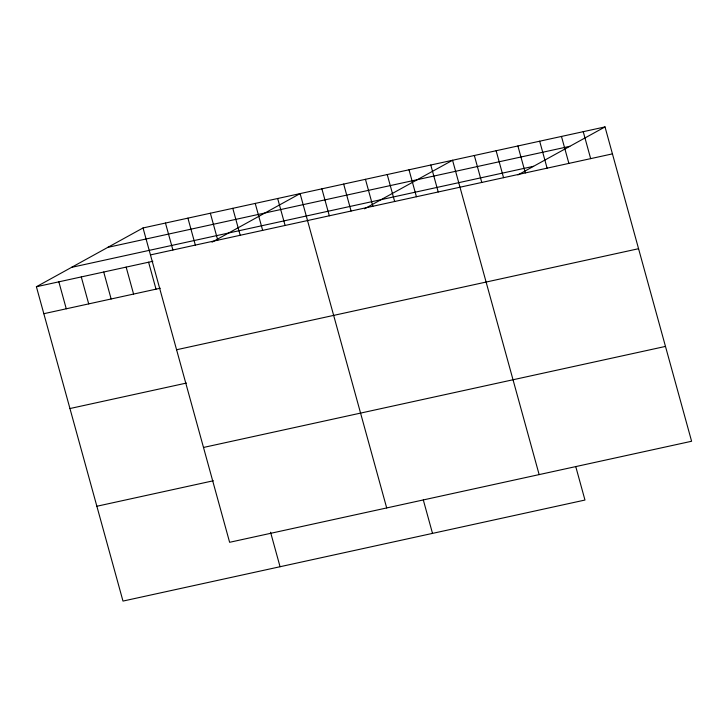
<?xml version="1.0" encoding="UTF-8"?>
<svg xmlns="http://www.w3.org/2000/svg" width="728" height="728" viewBox="0 0 728 728"><rect width="100%" height="100%" fill="white"/><g stroke="black" fill="none" stroke-linecap="round" stroke-linejoin="round"><path stroke-width="1.09" d="M575.766 466.63L584.966 500.045L122.987 601.082L36.4 286.741L143.034 227.955L605.014 126.918L691.6 441.259L229.62 542.296L143.034 227.955M212.048 242.151L300.109 193.603L386.695 507.944M364.501 208.809L452.561 160.26L539.148 474.601M517.936 174.929L605.014 126.918M107.844 247.356L569.824 146.319M71.59 267.349L533.569 166.303M150.459 254.909L612.439 153.872M36.4 286.741L152.871 261.27M43.826 313.704L160.297 288.224M176.586 349.749L638.565 248.712M69.952 408.535L186.413 383.065M203.494 447.456L665.474 346.419M96.86 506.251L213.331 480.771M583.237 131.677L590.663 158.64M561.461 136.445L568.886 163.4M539.675 141.205L547.101 168.159M517.899 145.973L525.325 172.927M496.123 150.732L503.549 177.687M474.338 155.501L481.763 182.455M430.785 165.019L438.211 191.983M409 169.788L416.425 196.742M387.223 174.547L394.649 201.51M365.447 179.316L372.873 206.27M343.671 184.075L351.087 211.029M423.314 499.981L432.514 533.387M321.885 188.843L329.311 215.797M277.668 198.507L285.094 225.471M255.228 203.421L262.653 230.376M232.787 208.326L240.213 235.281M210.356 213.231L217.772 240.195M187.915 218.145L195.341 245.099M270.561 532.241L280.062 566.73M165.474 223.05L172.9 250.004M148.594 262.207L156.019 289.162M126.153 267.112L133.579 294.066M103.722 272.017L111.138 298.981M81.281 276.931L88.707 303.885M58.841 281.836L66.266 308.79"/></g></svg>
